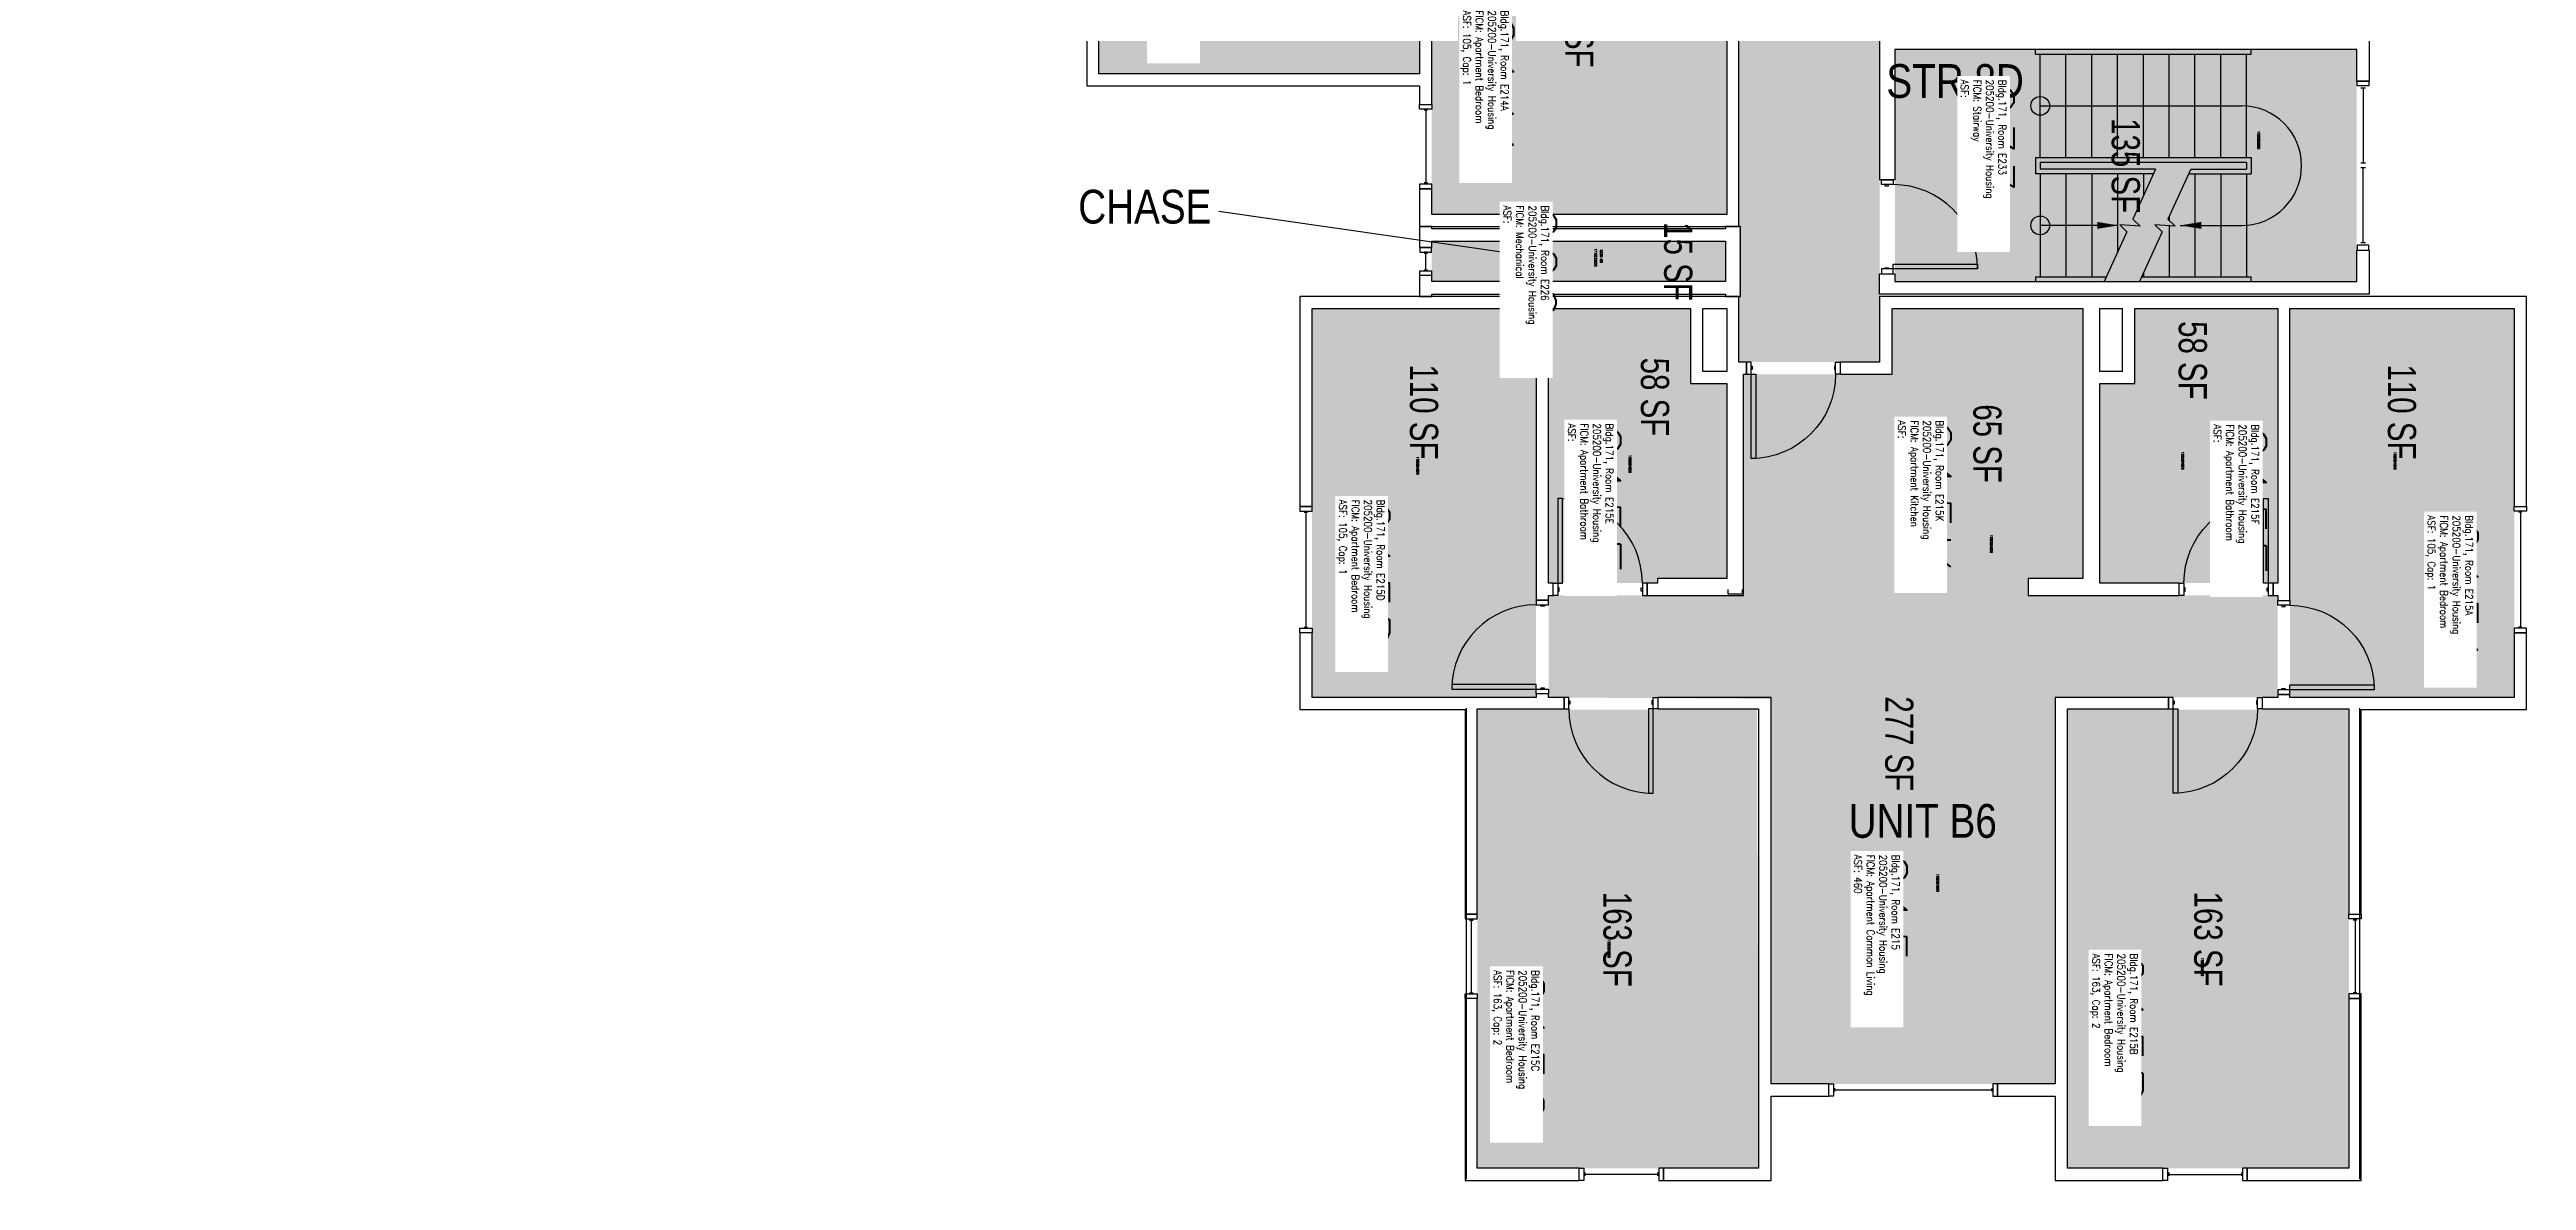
# Model space of a CAD drawing. Header units: inches. Extents: x 9163 to 12690, y -254 to 1312.
# Drawn here: x 11631 to 12687, y -116 to 367 of the extents above; entities that cross this region are included whole.
import ezdxf
from ezdxf.enums import TextEntityAlignment as Align

# ---------------------------------------------------------------- set-up
doc = ezdxf.new("R2010")
doc.units = ezdxf.units.IN
doc.header["$LTSCALE"] = 48
doc.header["$MEASUREMENT"] = 0
for name, color, linetype in [('A-AREA-IDEN', 1, 'Continuous'), ('A-DOOR', 2, 'Continuous'), ('A-FLOR', 3, 'Continuous'), ('A-GLAZ', 1, 'Continuous'), ('A-IDEN-RNUM', 7, 'Continuous'), ('A-IDEN-SNUM', 4, 'Continuous'), ('A-IDEN-VNUM', 4, 'Continuous'), ('A-WALL', 5, 'Continuous'), ('AREA-TEXT', 3, 'Continuous'), ('Rooms-Category-Color', 7, 'Continuous'), ('Rooms-College-Color', 7, 'Continuous'), ('Rooms-Department-Color', 7, 'Continuous'), ('Rooms-Division-Color', 7, 'Continuous'), ('Rooms-Information', 7, 'Continuous')]:
    doc.layers.add(name, color=color, linetype=linetype)
doc.styles.add('AREA', font='arial.ttf', dxfattribs={"width": 0.75, "height": 12})
doc.styles.add('DIMS', font='ARIALN.TTF')
doc.styles.add('ROOMSNUMBER', font='txt.shx', dxfattribs={"height": 0.03})
doc.styles.add('ROOMVNUMBER', font='simplex.shx', dxfattribs={"width": 0.85})
doc.styles.get("Standard").update_dxf_attribs({"font": 'ARIALN.TTF'})
doc.dimstyles.new('NBA 2004', dxfattribs={"dimscale": 128, "dimtxt": 0.125, "dimasz": 0.09375, "dimexe": 0.125, "dimexo": 0.125, "dimgap": 0.0625, "dimtad": 1, "dimdec": 3, "dimzin": 3, "dimdsep": 46, "dimlunit": 4, "dimtxsty": 'DIMS', "dimblk": 'ARCHTICK', "dimcen": 0.09375, "dimdle": 0.125, "dimclrd": 256, "dimclre": 256, "dimclrt": 2, "dimadec": 0, "dimazin": 0, "dimtfac": 0.75, "dimtdec": 3, "dimtmove": 2, "dimatfit": 2, "dimfxl": 0.125, "dimfrac": 2, "dimtolj": 1, "dimtzin": 0, "dimlwd": -1, "dimlwe": -1, "dimarcsym": 0})

# ---------------------------------------------------------------- blocks, each defined once
blk = doc.blocks.new('_ArchTick')
at = {"color": 0, "linetype": 'ByBlock', "const_width": 0.15}
blk.add_lwpolyline([(-0.5, -0.5), (0.5, 0.5)], dxfattribs=at)

msp = doc.modelspace()

# ---------------------------------------------------------------- hatches: boundary and pattern name
at = {"layer": 'Rooms-Category-Color', "linetype": 'Continuous', "true_color": 0xadadad}
for points in [[(11567.8, 1009.3), (11567.8, 967.3), (11573.1, 967.3), (11573.1, 955.3), (11586.1, 955.3), (11586.1, 949.3), (11718.1, 949.3), (11718.1, 925.3), (11979.5, 925.3), (11979.5, 949.3), (12351.3, 949.3), (12351.3, 915.2), (12326.3, 915.2), (12326.3, 856), (12351.3, 856), (12351.3, 233.6), (12411.3, 233.6), (12411.3, 271.3), (12411.3, 837.5), (12436.3, 837.5), (12436.3, 919.9), (12411.3, 919.9), (12411.3, 1009.3), (12297.6, 1009.3), (12297.6, 1034.3), (12215.2, 1034.3), (12215.2, 1009.3), (12031.2, 1009.3), (12031.2, 1034.3), (11948.9, 1034.3), (11948.9, 1009.3)], [(12417.8, 366.9), (12614.8, 366.9), (12614.8, 267.9), (12417.8, 267.9)], [(12220.3, 285.1), (12345.5, 285.1), (12345.5, 267.9), (12220.3, 267.9)]]:
    msp.add_hatch(color=253, dxfattribs=at).paths.add_polyline_path(points)
at = {"layer": 'Rooms-Category-Color', "linetype": 'Continuous', "true_color": 0x728ef3}
for points in [[(12078.3, 464.3), (12078.3, 356.6), (12215.1, 356.6), (12215.1, 464.3), (12078.8, 464.3)], [(12346.1, 296.6), (12220.3, 296.6), (12220.3, 415.4), (12346.1, 415.4)], [(12169.2, 256.4), (12264.8, 256.4), (12264.8, 131.9), (12264.8, 90.5), (12169.2, 90.5)], [(12270.1, 256.4), (12270.1, 139.3), (12316.5, 139.3), (12316.5, 141.3), (12346.1, 141.3), (12346.1, 224.4), (12330.6, 224.4), (12330.6, 256.4)], [(12416.6, 256.4), (12498, 256.4), (12498, 141.3), (12416.6, 141.3)], [(12520.1, 256.4), (12581.1, 256.4), (12581.1, 139.3), (12505.2, 139.3), (12505.2, 224.4), (12520.1, 224.4)], [(12586.3, 256.4), (12682, 256.4), (12682, 90.5), (12586.3, 90.5)], [(12486.2, -74.4), (12365, -74.4), (12365, 89.8), (12270.1, 90.5), (12270.1, 134), (12353.3, 134), (12353.3, 228.4), (12416.6, 228.4), (12416.6, 141.3), (12474.7, 141.3), (12474.7, 134), (12581.1, 134), (12581.1, 90.5), (12486.2, 90.5)], [(12239.7, 85.3), (12359, 85.3), (12359.7, -110.4), (12239.7, -110.4)], [(12491.5, 85.3), (12611.5, 85.3), (12611.5, -110.4), (12491.5, -110.4)]]:
    msp.add_hatch(color=171, dxfattribs=at).paths.add_polyline_path(points)
at = {"layer": 'Rooms-College-Color', "linetype": 'Continuous', "true_color": 0xadadad}
for points in [[(11567.8, 1009.3), (11567.8, 967.3), (11573.1, 967.3), (11573.1, 955.3), (11586.1, 955.3), (11586.1, 949.3), (11718.1, 949.3), (11718.1, 925.3), (11979.5, 925.3), (11979.5, 949.3), (12351.3, 949.3), (12351.3, 915.2), (12326.3, 915.2), (12326.3, 856), (12351.3, 856), (12351.3, 233.6), (12411.3, 233.6), (12411.3, 271.3), (12411.3, 837.5), (12436.3, 837.5), (12436.3, 919.9), (12411.3, 919.9), (12411.3, 1009.3), (12297.6, 1009.3), (12297.6, 1034.3), (12215.2, 1034.3), (12215.2, 1009.3), (12031.2, 1009.3), (12031.2, 1034.3), (11948.9, 1034.3), (11948.9, 1009.3)], [(12078.3, 464.3), (12078.3, 356.6), (12215.1, 356.6), (12215.1, 464.3), (12078.8, 464.3)], [(12346.1, 296.6), (12220.3, 296.6), (12220.3, 415.4), (12346.1, 415.4)], [(12417.8, 366.9), (12614.8, 366.9), (12614.8, 267.9), (12417.8, 267.9)], [(12220.3, 285.1), (12345.5, 285.1), (12345.5, 267.9), (12220.3, 267.9)], [(12169.2, 256.4), (12264.8, 256.4), (12264.8, 131.9), (12264.8, 90.5), (12169.2, 90.5)], [(12270.1, 256.4), (12270.1, 139.3), (12316.5, 139.3), (12316.5, 141.3), (12346.1, 141.3), (12346.1, 224.4), (12330.6, 224.4), (12330.6, 256.4)], [(12416.6, 256.4), (12498, 256.4), (12498, 141.3), (12416.6, 141.3)], [(12520.1, 256.4), (12581.1, 256.4), (12581.1, 139.3), (12505.2, 139.3), (12505.2, 224.4), (12520.1, 224.4)], [(12586.3, 256.4), (12682, 256.4), (12682, 90.5), (12586.3, 90.5)], [(12486.2, -74.4), (12365, -74.4), (12365, 89.8), (12270.1, 90.5), (12270.1, 134), (12353.3, 134), (12353.3, 228.4), (12416.6, 228.4), (12416.6, 141.3), (12474.7, 141.3), (12474.7, 134), (12581.1, 134), (12581.1, 90.5), (12486.2, 90.5)], [(12239.7, 85.3), (12359, 85.3), (12359.7, -110.4), (12239.7, -110.4)], [(12491.5, 85.3), (12611.5, 85.3), (12611.5, -110.4), (12491.5, -110.4)]]:
    msp.add_hatch(color=253, dxfattribs=at).paths.add_polyline_path(points)
at = {"layer": 'Rooms-Department-Color', "linetype": 'Continuous', "true_color": 0xacacac}
for points in [[(11567.8, 1009.3), (11567.8, 967.3), (11573.1, 967.3), (11573.1, 955.3), (11586.1, 955.3), (11586.1, 949.3), (11718.1, 949.3), (11718.1, 925.3), (11979.5, 925.3), (11979.5, 949.3), (12351.3, 949.3), (12351.3, 915.2), (12326.3, 915.2), (12326.3, 856), (12351.3, 856), (12351.3, 233.6), (12411.3, 233.6), (12411.3, 271.3), (12411.3, 837.5), (12436.3, 837.5), (12436.3, 919.9), (12411.3, 919.9), (12411.3, 1009.3), (12297.6, 1009.3), (12297.6, 1034.3), (12215.2, 1034.3), (12215.2, 1009.3), (12031.2, 1009.3), (12031.2, 1034.3), (11948.9, 1034.3), (11948.9, 1009.3)], [(12417.8, 366.9), (12614.8, 366.9), (12614.8, 267.9), (12417.8, 267.9)], [(12220.3, 285.1), (12345.5, 285.1), (12345.5, 267.9), (12220.3, 267.9)]]:
    msp.add_hatch(color=253, dxfattribs=at).paths.add_polyline_path(points)
at = {"layer": 'Rooms-Department-Color', "linetype": 'Continuous', "true_color": 0x604aed}
for points in [[(12078.3, 464.3), (12078.3, 356.6), (12215.1, 356.6), (12215.1, 464.3), (12078.8, 464.3)], [(12346.1, 296.6), (12220.3, 296.6), (12220.3, 415.4), (12346.1, 415.4)], [(12169.2, 256.4), (12264.8, 256.4), (12264.8, 131.9), (12264.8, 90.5), (12169.2, 90.5)], [(12270.1, 256.4), (12270.1, 139.3), (12316.5, 139.3), (12316.5, 141.3), (12346.1, 141.3), (12346.1, 224.4), (12330.6, 224.4), (12330.6, 256.4)], [(12416.6, 256.4), (12498, 256.4), (12498, 141.3), (12416.6, 141.3)], [(12520.1, 256.4), (12581.1, 256.4), (12581.1, 139.3), (12505.2, 139.3), (12505.2, 224.4), (12520.1, 224.4)], [(12586.3, 256.4), (12682, 256.4), (12682, 90.5), (12586.3, 90.5)], [(12486.2, -74.4), (12365, -74.4), (12365, 89.8), (12270.1, 90.5), (12270.1, 134), (12353.3, 134), (12353.3, 228.4), (12416.6, 228.4), (12416.6, 141.3), (12474.7, 141.3), (12474.7, 134), (12581.1, 134), (12581.1, 90.5), (12486.2, 90.5)], [(12239.7, 85.3), (12359, 85.3), (12359.7, -110.4), (12239.7, -110.4)], [(12491.5, 85.3), (12611.5, 85.3), (12611.5, -110.4), (12491.5, -110.4)]]:
    msp.add_hatch(color=173, dxfattribs=at).paths.add_polyline_path(points)
at = {"layer": 'Rooms-Division-Color', "linetype": 'Continuous', "true_color": 0xadadad}
for points in [[(11567.8, 1009.3), (11567.8, 967.3), (11573.1, 967.3), (11573.1, 955.3), (11586.1, 955.3), (11586.1, 949.3), (11718.1, 949.3), (11718.1, 925.3), (11979.5, 925.3), (11979.5, 949.3), (12351.3, 949.3), (12351.3, 915.2), (12326.3, 915.2), (12326.3, 856), (12351.3, 856), (12351.3, 233.6), (12411.3, 233.6), (12411.3, 271.3), (12411.3, 837.5), (12436.3, 837.5), (12436.3, 919.9), (12411.3, 919.9), (12411.3, 1009.3), (12297.6, 1009.3), (12297.6, 1034.3), (12215.2, 1034.3), (12215.2, 1009.3), (12031.2, 1009.3), (12031.2, 1034.3), (11948.9, 1034.3), (11948.9, 1009.3)], [(12417.8, 366.9), (12614.8, 366.9), (12614.8, 267.9), (12417.8, 267.9)], [(12220.3, 285.1), (12345.5, 285.1), (12345.5, 267.9), (12220.3, 267.9)]]:
    msp.add_hatch(color=253, dxfattribs=at).paths.add_polyline_path(points)
at = {"layer": 'Rooms-Division-Color', "linetype": 'Continuous', "true_color": 0x604aed}
for points in [[(12078.3, 464.3), (12078.3, 356.6), (12215.1, 356.6), (12215.1, 464.3), (12078.8, 464.3)], [(12346.1, 296.6), (12220.3, 296.6), (12220.3, 415.4), (12346.1, 415.4)], [(12169.2, 256.4), (12264.8, 256.4), (12264.8, 131.9), (12264.8, 90.5), (12169.2, 90.5)], [(12270.1, 256.4), (12270.1, 139.3), (12316.5, 139.3), (12316.5, 141.3), (12346.1, 141.3), (12346.1, 224.4), (12330.6, 224.4), (12330.6, 256.4)], [(12416.6, 256.4), (12498, 256.4), (12498, 141.3), (12416.6, 141.3)], [(12520.1, 256.4), (12581.1, 256.4), (12581.1, 139.3), (12505.2, 139.3), (12505.2, 224.4), (12520.1, 224.4)], [(12586.3, 256.4), (12682, 256.4), (12682, 90.5), (12586.3, 90.5)], [(12486.2, -74.4), (12365, -74.4), (12365, 89.8), (12270.1, 90.5), (12270.1, 134), (12353.3, 134), (12353.3, 228.4), (12416.6, 228.4), (12416.6, 141.3), (12474.7, 141.3), (12474.7, 134), (12581.1, 134), (12581.1, 90.5), (12486.2, 90.5)], [(12239.7, 85.3), (12359, 85.3), (12359.7, -110.4), (12239.7, -110.4)], [(12491.5, 85.3), (12611.5, 85.3), (12611.5, -110.4), (12491.5, -110.4)]]:
    msp.add_hatch(color=173, dxfattribs=at).paths.add_polyline_path(points)

# ---------------------------------------------------------------- linework, layer by layer
at = {"layer": 'A-AREA-IDEN'}
msp.add_line((12129.4, 298), (12254.2, 280), dxfattribs=at)
at = {"layer": 'A-DOOR'}
for points in [[(12412.1, 309.3), (12412.1, 311.3), (12417.1, 311.3), (12417.1, 309.3)], [(12413.6, 309.3), (12413.6, 308.8), (12415.1, 308.8), (12415.1, 309.3)], [(12417.1, 273.3), (12417.1, 275.3), (12453.1, 275.3), (12453.1, 273.3)], [(12412.1, 273.3), (12412.1, 271.3), (12417.1, 271.3), (12417.1, 273.3)], [(12413.6, 273.3), (12413.6, 273.8), (12415.1, 273.8), (12415.1, 273.3)], [(12356.5, 233.6), (12354.5, 233.6), (12354.5, 228.4), (12356.5, 228.4)], [(12392.5, 233.6), (12394.5, 233.6), (12394.5, 228.4), (12392.5, 228.4)], [(12356.5, 231.9), (12357, 231.9), (12357, 230.4), (12356.5, 230.4)], [(12356.5, 228.4), (12358.5, 228.4), (12358.5, 192.4), (12356.5, 192.4)], [(12392.5, 231.9), (12392, 231.9), (12392, 230.4), (12392.5, 230.4)], [(12274.1, 139.3), (12276.1, 139.3), (12276.1, 175.3), (12274.1, 175.3)], [(12577.1, 139.3), (12575.1, 139.3), (12575.1, 175.3), (12577.1, 175.3)], [(12274.1, 134), (12272.1, 134), (12272.1, 139.3), (12274.1, 139.3)], [(12310.1, 134), (12312.1, 134), (12312.1, 139.3), (12310.1, 139.3)], [(12541.1, 134), (12539.1, 134), (12539.1, 139.3), (12541.1, 139.3)], [(12577.1, 134), (12579.1, 134), (12579.1, 139.3), (12577.1, 139.3)], [(12270.1, 130), (12270.1, 132), (12264.8, 132), (12264.8, 130)], [(12268.3, 130), (12268.3, 129.5), (12266.8, 129.5), (12266.8, 130)], [(12274.1, 135.8), (12274.6, 135.8), (12274.6, 137.3), (12274.1, 137.3)], [(12310.1, 135.8), (12309.6, 135.8), (12309.6, 137.3), (12310.1, 137.3)], [(12541.1, 135.8), (12541.6, 135.8), (12541.6, 137.3), (12541.1, 137.3)], [(12577.1, 135.8), (12576.6, 135.8), (12576.6, 137.3), (12577.1, 137.3)], [(12581.1, 129.8), (12581.1, 131.8), (12586.3, 131.8), (12586.3, 129.8)], [(12582.8, 129.8), (12582.8, 129.3), (12584.3, 129.3), (12584.3, 129.8)], [(12264.8, 94), (12264.8, 96), (12228.8, 96), (12228.8, 94)], [(12586.3, 93.8), (12586.3, 95.8), (12622.3, 95.8), (12622.3, 93.8)], [(12270.1, 94), (12270.1, 92), (12264.8, 92), (12264.8, 94)], [(12268.3, 94), (12268.3, 94.5), (12266.8, 94.5), (12266.8, 94)], [(12278.7, 90.5), (12276.7, 90.5), (12276.7, 85.6), (12278.7, 85.6)], [(12278.7, 89.1), (12279.2, 89.1), (12279.2, 87.6), (12278.7, 87.6)], [(12314.7, 85.6), (12312.7, 85.6), (12312.7, 49.6), (12314.7, 49.6)], [(12314.7, 89.1), (12314.2, 89.1), (12314.2, 87.6), (12314.7, 87.6)], [(12314.7, 90.5), (12316.7, 90.5), (12316.7, 85.6), (12314.7, 85.6)], [(12536.5, 90.5), (12534.5, 90.5), (12534.5, 85.6), (12536.5, 85.6)], [(12536.5, 89.1), (12537, 89.1), (12537, 87.6), (12536.5, 87.6)], [(12536.5, 85.6), (12538.5, 85.6), (12538.5, 49.6), (12536.5, 49.6)], [(12572.5, 89.1), (12572, 89.1), (12572, 87.6), (12572.5, 87.6)], [(12572.5, 90.5), (12574.5, 90.5), (12574.5, 85.6), (12572.5, 85.6)], [(12581.1, 93.8), (12581.1, 91.8), (12586.3, 91.8), (12586.3, 93.8)], [(12582.8, 93.8), (12582.8, 94.3), (12584.3, 94.3), (12584.3, 93.8)]]:
    msp.add_lwpolyline(points, close=True, dxfattribs=at)
for centre, start, end in [((12417.1, 273.3), 0, 90), ((12274.1, 139.3), 0, 90), ((12264.8, 94), 90, 180), ((12314.7, 85.6), 180, 270)]:
    msp.add_arc(centre, 36, start, end, dxfattribs=at)
at = {"layer": 'A-DOOR', "extrusion": (0, 0, -1)}
for centre, start, end in [((-12356.5, 228.4), 180, 270), ((-12577.1, 139.3), 0, 90), ((-12586.3, 93.8), 90, 180), ((-12536.5, 85.6), 180, 270)]:
    msp.add_arc(centre, 36, start, end, dxfattribs=at)
at = {"layer": 'A-FLOR'}
for p, q in [((12477.8, 364.9), (12477.8, 366.9)), ((12477.8, 364.9), (12569.8, 364.9)), ((12479.8, 320.9), (12479.8, 364.9)), ((12490.8, 320.9), (12490.8, 364.9)), ((12501.8, 320.9), (12501.8, 364.9)), ((12512.8, 320.9), (12512.8, 364.9)), ((12523.8, 320.9), (12523.8, 364.9)), ((12534.8, 320.9), (12534.8, 364.9)), ((12545.8, 320.9), (12545.8, 364.9)), ((12556.8, 320.9), (12556.8, 364.9)), ((12567.8, 320.9), (12567.8, 364.9)), ((12569.8, 364.9), (12569.8, 366.9)), ((12479.8, 342.9), (12565.8, 342.9)), ((12477.8, 320.9), (12569.8, 320.9)), ((12477.8, 320.9), (12477.8, 313.9)), ((12479.8, 318.9), (12567.8, 318.9)), ((12479.8, 318.9), (12479.8, 315.9)), ((12567.8, 318.9), (12567.8, 315.9)), ((12569.8, 320.9), (12569.8, 313.9)), ((12528.1, 313.9), (12477.8, 313.9)), ((12529, 315.9), (12479.8, 315.9)), ((12479.8, 313.9), (12479.8, 269.9)), ((12490.8, 313.9), (12490.8, 269.9)), ((12501.8, 313.9), (12501.8, 269.9)), ((12512.8, 313.9), (12512.8, 280.5)), ((12523.8, 313.9), (12523.8, 304.6)), ((12543.1, 313.9), (12569.8, 313.9)), ((12544, 315.9), (12567.8, 315.9)), ((12545.8, 313.9), (12545.8, 269.9)), ((12545.8, 313.9), (12545.8, 269.9)), ((12556.8, 313.9), (12556.8, 269.9)), ((12567.8, 313.9), (12567.8, 269.9)), ((12534.8, 295.8), (12534.8, 294.1)), ((12534.8, 291.8), (12534.8, 269.9)), ((12477.8, 269.9), (12477.8, 267.9)), ((12477.8, 269.9), (12508, 269.9)), ((12523, 269.9), (12569.8, 269.9)), ((12523.8, 271.7), (12523.8, 269.9)), ((12569.8, 267.9), (12569.8, 269.9))]:
    msp.add_line(p, q, dxfattribs=at)
for points in [[(12529, 315.9), (12519.3, 294.6), (12522.4, 291.6), (12513.7, 292.2), (12516.8, 289.2), (12507.1, 267.9)], [(12544, 315.9), (12534.3, 294.6), (12537.4, 291.6), (12528.7, 292.2), (12531.8, 289.2), (12522.1, 267.9)]]:
    msp.add_lwpolyline(points, dxfattribs=at)
for centre in [(12479.8, 342.9), (12479.8, 291.9)]:
    msp.add_circle(centre, 4, dxfattribs=at)
msp.add_arc((12565.8, 317.4), 25.5, 270, 90, dxfattribs=at)
at = {"layer": 'A-GLAZ'}
for p, q in [((12618.5, 350.4), (12616.5, 350.4)), ((12617.5, 350.4), (12617.5, 318.4)), ((12218.5, 341), (12217, 341)), ((12217.7, 341), (12217.7, 310)), ((12618.5, 318.4), (12616.5, 318.4)), ((12218.5, 310), (12217, 310)), ((12618.5, 316.4), (12616.5, 316.4)), ((12617.5, 284.4), (12617.5, 316.4)), ((12220.2, 282.5), (12215.2, 282.5)), ((12215.2, 282.5), (12215.2, 280.5)), ((12215.2, 280.5), (12220.2, 280.5)), ((12218.5, 280.5), (12217, 280.5)), ((12217, 280), (12218.5, 280)), ((12217.7, 273), (12217.7, 280)), ((12220.2, 280.5), (12220.2, 282.5)), ((12618.5, 284.4), (12616.5, 284.4)), ((12215.2, 270.5), (12215.2, 272.5)), ((12215.2, 272.5), (12220.2, 272.5)), ((12220.2, 270.5), (12215.2, 270.5)), ((12217, 273), (12218.5, 273)), ((12217, 272.5), (12218.5, 272.5)), ((12220.2, 272.5), (12220.2, 270.5)), ((12165.8, 169.5), (12167.3, 169.5)), ((12166.6, 169.5), (12166.6, 120.5)), ((12685.3, 169.5), (12683.8, 169.5)), ((12684.6, 169.5), (12684.6, 120.5)), ((12165.8, 120.5), (12167.3, 120.5)), ((12685.3, 120.5), (12683.8, 120.5)), ((12236.4, -4.5), (12237.9, -4.5)), ((12237.1, -4.5), (12237.1, -35.5)), ((12614.8, -4.5), (12613.3, -4.5)), ((12614.1, -4.5), (12614.1, -35.5)), ((12236.4, -35.5), (12237.9, -35.5)), ((12614.8, -35.5), (12613.3, -35.5)), ((12392.1, -76.2), (12392.1, -77.7)), ((12392.1, -77), (12459.1, -77)), ((12459.1, -76.2), (12459.1, -77.7)), ((12285.6, -112.2), (12285.6, -113.7)), ((12316.6, -113), (12285.6, -113)), ((12316.6, -112.2), (12316.6, -113.7)), ((12534.6, -112.2), (12534.6, -113.7)), ((12534.6, -113), (12565.6, -113)), ((12565.6, -112.2), (12565.6, -113.7))]:
    msp.add_line(p, q, dxfattribs=at)
for points in [[(12615, 351.4), (12615, 353.4), (12620, 353.4), (12620, 351.4)], [(12215.1, 341.5), (12215.1, 343.5), (12220.3, 343.5), (12220.3, 341.5)], [(12215.1, 309.5), (12215.1, 307.5), (12220.3, 307.5), (12220.3, 309.5)], [(12615, 283.4), (12615, 281.4), (12620, 281.4), (12620, 283.4)], [(12169.2, 170), (12169.2, 172), (12164, 172), (12164, 170)], [(12682, 170), (12682, 172), (12687.2, 172), (12687.2, 170)], [(12169.2, 120), (12169.2, 118), (12164, 118), (12164, 120)], [(12682, 120), (12682, 118), (12687.2, 118), (12687.2, 120)], [(12239.7, -4), (12239.7, -2), (12234.5, -2), (12234.5, -4)], [(12611.5, -4), (12611.5, -2), (12616.7, -2), (12616.7, -4)], [(12239.7, -36), (12239.7, -38), (12234.5, -38), (12234.5, -36)], [(12611.5, -36), (12611.5, -38), (12616.7, -38), (12616.7, -36)], [(12391.6, -79.6), (12389.6, -79.6), (12389.6, -74.4), (12391.6, -74.4)], [(12459.6, -79.6), (12461.6, -79.6), (12461.6, -74.4), (12459.6, -74.4)], [(12285.1, -115.6), (12283.1, -115.6), (12283.1, -110.4), (12285.1, -110.4)], [(12317.1, -115.6), (12319.1, -115.6), (12319.1, -110.4), (12317.1, -110.4)], [(12534.1, -115.6), (12532.1, -115.6), (12532.1, -110.4), (12534.1, -110.4)], [(12566.1, -115.6), (12568.1, -115.6), (12568.1, -110.4), (12566.1, -110.4)]]:
    msp.add_lwpolyline(points, close=True, dxfattribs=at)
at = {"layer": 'A-WALL'}
for p, q in [((12215.1, 424.6), (12215.1, 356.6)), ((12220.3, 352), (12220.3, 415.4)), ((12346.1, 415.4), (12346.1, 296.6)), ((12351.3, 291.4), (12351.3, 420)), ((12073.1, 394.8), (12073.1, 351.4)), ((12078.3, 356.6), (12078.3, 394.8)), ((12411.3, 378.1), (12411.3, 311.3)), ((12620.1, 372.1), (12620.1, 353.4)), ((12614.8, 366.9), (12417.8, 366.9)), ((12417.8, 366.9), (12417.8, 311.3)), ((12614.8, 353.4), (12614.8, 366.9)), ((12073.1, 351.4), (12215.1, 351.4)), ((12215.1, 356.6), (12078.3, 356.6)), ((12215.1, 351.4), (12215.1, 343.5)), ((12220.3, 343.5), (12220.3, 352)), ((12620.1, 353.4), (12614.8, 353.4)), ((12215.1, 343.5), (12220.3, 343.5)), ((12215.1, 307.5), (12215.1, 291.4)), ((12220.3, 307.5), (12215.1, 307.5)), ((12220.3, 296.6), (12220.3, 307.5)), ((12417.8, 311.3), (12411.3, 311.3)), ((12346.1, 296.6), (12220.3, 296.6)), ((12220.3, 291.4), (12215.1, 291.4)), ((12215.1, 291.4), (12215.1, 282.5)), ((12215.1, 291.4), (12351.3, 291.4)), ((12220.3, 290.4), (12220.3, 291.4)), ((12345.5, 290.4), (12220.3, 290.4)), ((12352, 291.4), (12345.5, 291.4)), ((12345.5, 291.4), (12345.5, 290.4)), ((12352, 261.6), (12352, 291.4)), ((12215.1, 282.5), (12220.3, 282.5)), ((12220.3, 285.1), (12345.5, 285.1)), ((12220.3, 282.5), (12220.3, 285.1)), ((12345.5, 285.1), (12345.5, 267.9)), ((12614.8, 267.9), (12614.8, 281.4)), ((12614.8, 281.4), (12620.1, 281.4)), ((12620.1, 281.4), (12620.1, 262.6)), ((12220.3, 270.5), (12215.1, 270.5)), ((12215.1, 270.5), (12215.1, 261.6)), ((12220.3, 267.9), (12220.3, 270.5)), ((12345.5, 267.9), (12220.3, 267.9)), ((12411.3, 271.3), (12417.8, 271.3)), ((12411.3, 262.6), (12411.3, 271.3)), ((12417.8, 271.3), (12417.8, 267.9)), ((12417.8, 267.9), (12614.8, 267.9)), ((12351.3, 261.6), (12164, 261.6)), ((12164, 261.6), (12164, 172)), ((12169.2, 256.4), (12264.8, 256.4)), ((12169.2, 172), (12169.2, 256.4)), ((12215.1, 261.6), (12220.3, 261.6)), ((12220.3, 262.6), (12345.5, 262.6)), ((12220.3, 261.6), (12220.3, 262.6)), ((12264.8, 256.4), (12264.8, 132)), ((12270.1, 256.4), (12330.6, 256.4)), ((12270.1, 139.3), (12270.1, 256.4)), ((12330.6, 256.4), (12330.6, 224.4)), ((12335.9, 256.4), (12346.1, 256.4)), ((12335.9, 229.6), (12335.9, 256.4)), ((12345.5, 262.6), (12345.5, 261.6)), ((12345.5, 261.6), (12352, 261.6)), ((12346.1, 256.4), (12346.1, 229.6)), ((12351.3, 233.6), (12351.3, 261.6)), ((12620.1, 262.6), (12411.3, 262.6)), ((12687.2, 261.6), (12411.3, 261.6)), ((12411.3, 261.6), (12411.3, 233.6)), ((12416.6, 256.4), (12498, 256.4)), ((12416.6, 228.4), (12416.6, 256.4)), ((12498, 256.4), (12498, 141.3)), ((12505.2, 256.4), (12514.8, 256.4)), ((12505.2, 229.6), (12505.2, 256.4)), ((12514.8, 256.4), (12514.8, 229.6)), ((12520.1, 256.4), (12581.1, 256.4)), ((12520.1, 224.4), (12520.1, 256.4)), ((12581.1, 256.4), (12581.1, 139.3)), ((12586.3, 256.4), (12682, 256.4)), ((12586.3, 131.8), (12586.3, 256.4)), ((12682, 256.4), (12682, 172)), ((12687.2, 172), (12687.2, 261.6)), ((12354.5, 233.6), (12351.3, 233.6)), ((12354.5, 228.4), (12354.5, 233.6)), ((12411.3, 233.6), (12394.5, 233.6)), ((12394.5, 233.6), (12394.5, 228.4)), ((12330.6, 224.4), (12346.1, 224.4)), ((12346.1, 229.6), (12335.9, 229.6)), ((12346.1, 224.4), (12346.1, 141.3)), ((12353.3, 228.4), (12354.5, 228.4)), ((12353.3, 134), (12353.3, 228.4)), ((12394.5, 228.4), (12416.6, 228.4)), ((12514.8, 229.6), (12505.2, 229.6)), ((12505.2, 139.3), (12505.2, 224.4)), ((12505.2, 224.4), (12520.1, 224.4)), ((12164, 172), (12169.2, 172)), ((12682, 172), (12687.2, 172)), ((12272.1, 139.3), (12270.1, 139.3)), ((12272.1, 134), (12272.1, 139.3)), ((12316.5, 139.3), (12312.1, 139.3)), ((12312.1, 139.3), (12312.1, 134)), ((12346.1, 141.3), (12316.5, 141.3)), ((12316.5, 141.3), (12316.5, 139.3)), ((12498, 141.3), (12474.7, 141.3)), ((12474.7, 141.3), (12474.7, 134)), ((12539.1, 139.3), (12505.2, 139.3)), ((12539.1, 134), (12539.1, 139.3)), ((12581.1, 139.3), (12579.1, 139.3)), ((12579.1, 139.3), (12579.1, 134)), ((12264.8, 132), (12270.1, 132)), ((12270.1, 132), (12270.1, 134)), ((12270.1, 134), (12272.1, 134)), ((12312.1, 134), (12318.8, 134)), ((12318.8, 134), (12353.3, 134)), ((12346.7, 134.6), (12346.7, 136.6)), ((12352.7, 134.6), (12346.7, 134.6)), ((12352.7, 136.6), (12352.7, 134.6)), ((12474.7, 134), (12502.5, 134)), ((12502.5, 134), (12539.1, 134)), ((12579.1, 134), (12581.1, 134)), ((12581.1, 134), (12581.1, 131.8)), ((12581.1, 131.8), (12586.3, 131.8)), ((12164, 118), (12164, 85.3)), ((12169.2, 118), (12164, 118)), ((12169.2, 90.5), (12169.2, 118)), ((12687.2, 118), (12682, 118)), ((12682, 118), (12682, 90.5)), ((12687.2, 85.3), (12687.2, 118)), ((12164, 85.3), (12234.5, 85.3)), ((12235.1, 90.5), (12169.2, 90.5)), ((12234.5, 85.3), (12234.5, -2)), ((12264.8, 90.5), (12235.1, 90.5)), ((12235.1, -115), (12235.1, 85.9)), ((12239.7, -2), (12239.7, 85.6)), ((12239.7, 85.6), (12276.7, 85.6)), ((12270.1, 92), (12264.8, 92)), ((12264.8, 92), (12264.8, 90.5)), ((12270.1, 90.5), (12270.1, 92)), ((12276.7, 90.5), (12270.1, 90.5)), ((12276.7, 85.6), (12276.7, 90.5)), ((12365, 90.5), (12316.7, 90.5)), ((12316.7, 90.5), (12316.7, 85.6)), ((12316.7, 85.6), (12359.7, 85.6)), ((12359.7, 85.6), (12359.7, -110.4)), ((12365, -74.4), (12365, 90.5)), ((12534.5, 90.5), (12486.2, 90.5)), ((12486.2, 90.5), (12486.2, -74.4)), ((12491.5, 85.6), (12534.5, 85.6)), ((12491.5, -110.4), (12491.5, 85.6)), ((12534.5, 85.6), (12534.5, 90.5)), ((12581.1, 90.5), (12574.5, 90.5)), ((12574.5, 90.5), (12574.5, 85.6)), ((12574.5, 85.6), (12611.5, 85.6)), ((12581.1, 91.8), (12581.1, 90.5)), ((12586.3, 91.8), (12581.1, 91.8)), ((12586.3, 90.5), (12586.3, 91.8)), ((12616.1, 90.5), (12586.3, 90.5)), ((12611.5, 85.6), (12611.5, -2)), ((12682, 90.5), (12616.1, 90.5)), ((12616.1, -115), (12616.1, 85.9)), ((12616.7, -2), (12616.7, 85.3)), ((12616.7, 85.3), (12687.2, 85.3)), ((12234.5, -2), (12239.7, -2)), ((12611.5, -2), (12616.7, -2)), ((12234.5, -38), (12234.5, -115.6)), ((12239.7, -38), (12234.5, -38)), ((12239.7, -110.4), (12239.7, -38)), ((12616.7, -38), (12611.5, -38)), ((12611.5, -38), (12611.5, -110.4)), ((12616.7, -115.6), (12616.7, -38)), ((12389.6, -74.4), (12365, -74.4)), ((12365, -79.6), (12389.6, -79.6)), ((12365, -115.6), (12365, -79.6)), ((12389.6, -79.6), (12389.6, -74.4)), ((12486.2, -74.4), (12461.6, -74.4)), ((12461.6, -74.4), (12461.6, -79.6)), ((12461.6, -79.6), (12486.2, -79.6)), ((12486.2, -79.6), (12486.2, -115.6)), ((12234.5, -115.6), (12283.1, -115.6)), ((12283.1, -110.4), (12239.7, -110.4)), ((12283.1, -115.6), (12283.1, -110.4)), ((12359.7, -110.4), (12319.1, -110.4)), ((12319.1, -110.4), (12319.1, -115.6)), ((12319.1, -115.6), (12365, -115.6)), ((12486.2, -115.6), (12532.1, -115.6)), ((12532.1, -110.4), (12491.5, -110.4)), ((12532.1, -115.6), (12532.1, -110.4)), ((12611.5, -110.4), (12568.1, -110.4)), ((12568.1, -110.4), (12568.1, -115.6)), ((12568.1, -115.6), (12616.7, -115.6))]:
    msp.add_line(p, q, dxfattribs=at)

# ---------------------------------------------------------------- texts
at = {"layer": 'A-AREA-IDEN'}
for s, p in [('STR 8D', (12443.5, 346.3)), ('CHASE', (12097.9, 292.7)), ('UNIT B6', (12429.7, 30.6))]:
    msp.add_text(s, height=14.4, dxfattribs=at).set_placement(p, align=Align.CENTER)
at = {"layer": 'A-IDEN-RNUM', "style": 'ROOMSNUMBER', "width": 0.85}
for s, p in [('0233-00', (12573, 328.3)), ('0226-00', (12292.6, 278.7)), ('0215-D0', (12214.3, 189.4)), ('0215-E0', (12304.9, 190.1)), ('0215-F0', (12540.5, 191.5)), ('0215-A0', (12631.2, 191.5)), ('0215-K0', (12459, 156)), ('0215-00', (12436.1, 11.4)), ('0215-C0', (12295.9, -16.8)), ('0215-B0', (12548.9, -24.5))]:
    msp.add_text(s, height=1, rotation=270, dxfattribs=at).set_placement(p, align=Align.MIDDLE_CENTER)
at = {"layer": 'A-IDEN-SNUM', "style": 'ROOMSNUMBER', "width": 0.85}
for s, p in [('1710E23300', (12573, 328.3)), ('1710E22600', (12290.2, 278.2)), ('1710E215D0', (12214.3, 189.4)), ('1710E215E0', (12304.9, 190.1)), ('1710E215F0', (12540.5, 191.5)), ('1710E215A0', (12631.2, 191.5)), ('1710E215K0', (12459, 156)), ('1710E21500', (12436.1, 11.4)), ('1710E215C0', (12295.9, -16.8)), ('1710E215B0', (12548.9, -24.5))]:
    msp.add_text(s, height=1, rotation=270, dxfattribs=at).set_placement(p, align=Align.MIDDLE_CENTER)
at = {"layer": 'A-IDEN-VNUM', "style": 'ROOMVNUMBER', "width": 0.85}
for s, p in [('214A', (12243.9, 350.8)), ('233', (12457.3, 329.5)), ('226', (12262.1, 276.3)), ('215E', (12289.6, 176)), ('215K', (12430.4, 176.9)), ('215F', (12565, 175.6)), ('215D', (12191, 143)), ('215A', (12655.2, 135.4)), ('215', (12411.7, 0.6)), ('215B', (12512.3, -50.6)), ('215C', (12256.9, -58.3))]:
    msp.add_text(s, height=22.5, rotation=270, dxfattribs=at).set_placement(p, align=Align.MIDDLE_CENTER)
at = {"layer": 'AREA-TEXT', "linetype": 'Continuous', "style": 'AREA', "width": 0.75}
for s, p in [('104 SF', (12283.2, 379.5)), ('135 SF', (12516.3, 317.4)), ('15 SF', (12325.4, 276.5)), ('58 SF', (12544.9, 234.3)), ('58 SF', (12315.5, 218.7)), ('110 SF', (12217, 212.3)), ('110 SF', (12634.1, 212.3)), ('65 SF', (12457.3, 198.8)), ('277 SF', (12419.7, 70.7)), ('163 SF', (12299.5, -12.7)), ('163 SF', (12551.5, -12.6))]:
    msp.add_text(s, height=12, rotation=270, dxfattribs=at).set_placement(p, align=Align.MIDDLE_CENTER)

# ---------------------------------------------------------------- leaders
at = {"layer": 'A-FLOR'}
for points in [[(12513.1, 291.9), (12479.8, 291.9)], [(12539.5, 291.9), (12565.8, 291.9)]]:
    msp.add_leader(points, dimstyle='NBA 2004', override={"dimscale": 96, "dimasz": 0.09375, "dimgap": 0.0625, "dimtad": 0}, dxfattribs=at)

# ---------------------------------------------------------------- next in the draw order: texts
at = {"layer": 'Rooms-Information', "linetype": 'Continuous', "char_height": 3.214, "width": 72, "attachment_point": 7, "rotation": 270, "style": 'ROOMVNUMBER', "bg_fill": 3, "box_fill_scale": 1.5, "bg_fill_color": 256, "bg_fill_true_color": 13158600, "bg_fill_transparency": 0}
for s, insert in [('Bldg.171, Room E214B^M^J205200-University Housing^M^JFICM: Apartment Bedroom^M^JASF: 105, Cap: 1', (12099.4, 434.6)), ('Bldg.171, Room E214A^M^J205200-University Housing^M^JFICM: Apartment Bedroom^M^JASF: 105, Cap: 1', (12232.6, 383.6)), ('Bldg.171, Room E233^M^J205200-University Housing^M^JFICM: Stairway^M^JASF: ', (12446, 354.1)), ('Bldg.171, Room E226^M^J205200-University Housing^M^JFICM: Mechanical^M^JASF: ', (12250.9, 300.4)), ('Bldg.171, Room E215E^M^J205200-University Housing^M^JFICM: Apartment Bathroom^M^JASF: ', (12278.4, 207.4)), ('Bldg.171, Room E215K^M^J205200-University Housing^M^JFICM: Apartment Kitchen^M^JASF: ', (12419.2, 208.7)), ('Bldg.171, Room E215F^M^J205200-University Housing^M^JFICM: Apartment Bathroom^M^JASF: ', (12553.8, 207)), ('Bldg.171, Room E215D^M^J205200-University Housing^M^JFICM: Apartment Bedroom^M^JASF: 105, Cap: 1', (12179.7, 174.9)), ('Bldg.171, Room E215A^M^J205200-University Housing^M^JFICM: Apartment Bedroom^M^JASF: 105, Cap: 1', (12644, 168.2)), ('Bldg.171, Room E215^M^J205200-University Housing^M^JFICM: Apartment Common Living^M^JASF: 460', (12400.5, 23.4)), ('Bldg.171, Room E215B^M^J205200-University Housing^M^JFICM: Apartment Bedroom^M^JASF: 163, Cap: 2', (12501, -18.8)), ('Bldg.171, Room E215C^M^J205200-University Housing^M^JFICM: Apartment Bedroom^M^JASF: 163, Cap: 2', (12245.7, -25.9))]:
    msp.add_mtext(s, dxfattribs=dict(at, insert=insert))

doc.saveas('drawing.dxf')
